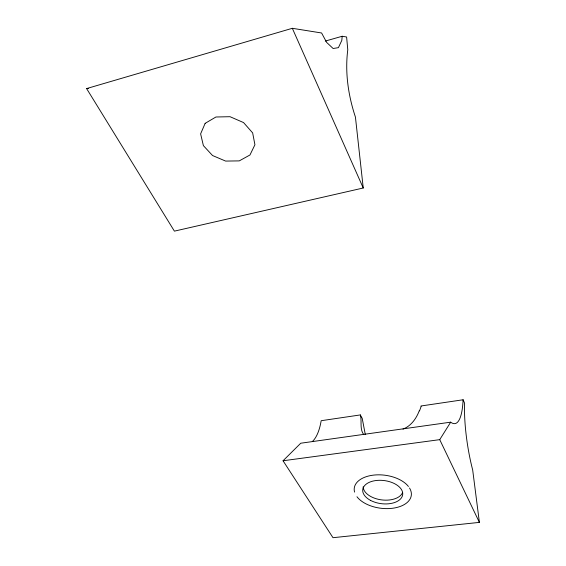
<?xml version="1.0" encoding="UTF-8"?>
<svg xmlns="http://www.w3.org/2000/svg" width="566" height="566" viewBox="0 0 566 566"><rect width="100%" height="100%" fill="white"/><g stroke="black" fill="none" stroke-linecap="round" stroke-linejoin="round"><path stroke-width="0.85" d="M342.182 36.266L341.822 40.363L338.418 47.657L333.126 48.506L326.66 42.415L321.594 32.984L292.325 28.3L86.605 88.579L174.399 231.14L363.245 187.997L355.434 117.098C348.267 95.576 344.857 72.391 347.779 49.787L346.611 36.974L342.182 36.266L325.266 41.085M419.328 410.598C416.392 418.465 411.1 426.021 402.978 429.099M283.05 460.766L439.732 439.648L450.685 422.172A66.059 16.018 80.3 0 0 463.087 399.773L464.615 403.254A61.531 13.506 81.3 0 0 472.681 469.964L479.395 522.39L332.992 537.7L283.05 460.766L300.744 443.22L450.685 422.172M365.282 434.412L362.183 418.232A32.227 20.433 6.8 0 1 360.379 414.92L321.17 420.708A62.684 23.715 80.9 0 1 312.291 441.586M420.963 405.992L463.087 399.773M86.605 88.579L88.367 88.572M363.768 434.603C359.474 429.283 362.035 421.253 360.379 414.92M439.732 439.648L479.395 522.39M292.325 28.3L363.245 187.997M421.161 406.282A67.375 32.425 85 0 1 419.498 410.902M409.515 488.012A28.753 16.64 7.2 0 1 394.042 508.049A28.753 16.64 7.2 0 1 356.969 496.743M354.578 492.109A28.753 16.64 7.2 0 1 374.006 475.065A28.753 16.64 7.2 0 1 408.433 486.47M402.504 492.745A20.065 11.66 7.2 0 1 380.833 499.785A20.065 11.66 7.2 0 1 363.16 486.795M205.154 123.338L200.619 133.859L203.385 145.618L212.533 155.523L225.615 161.077L239.255 160.893L249.967 154.978L254.926 144.762L252.648 132.89L243.543 122.567L230.037 116.702L215.929 116.999L205.154 123.338M370.567 500.401A20.128 11.645 7.2 0 0 402.575 495.292A20.128 11.645 7.2 0 0 375.01 480.668A20.128 11.645 7.2 0 0 370.567 500.401"/></g></svg>
